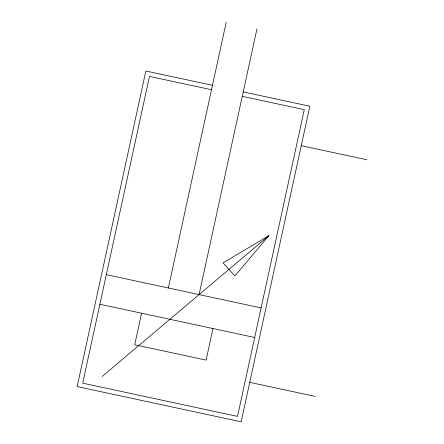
<?xml version="1.0" encoding="UTF-8"?>
<svg xmlns="http://www.w3.org/2000/svg" width="444" height="444" viewBox="0 0 444 444"><rect width="100%" height="100%" fill="white"/><g stroke="black" fill="none" stroke-linecap="round" stroke-linejoin="round"><path stroke-width="0.67" d="M141.581 313.209L134.71 344.766L206.121 360.106L212.987 328.549M168.354 287.99L226.212 22.2M199.101 294.594L256.959 28.805M268.964 235.586L234.859 275.907L223.005 262.881L268.964 235.586L102.203 376.44M212.471 85.315L145.854 71.007L77.156 386.58L241.142 421.8L309.84 106.227L243.218 91.919M211.511 89.732L149.484 76.412L82.712 383.15L237.512 416.394L304.284 109.657L242.258 96.337M301.248 145.671L366.844 159.762M106.327 274.67L261.127 307.92M99.883 304.257L254.684 337.501M249.728 382.351L315.318 396.442"/></g></svg>
